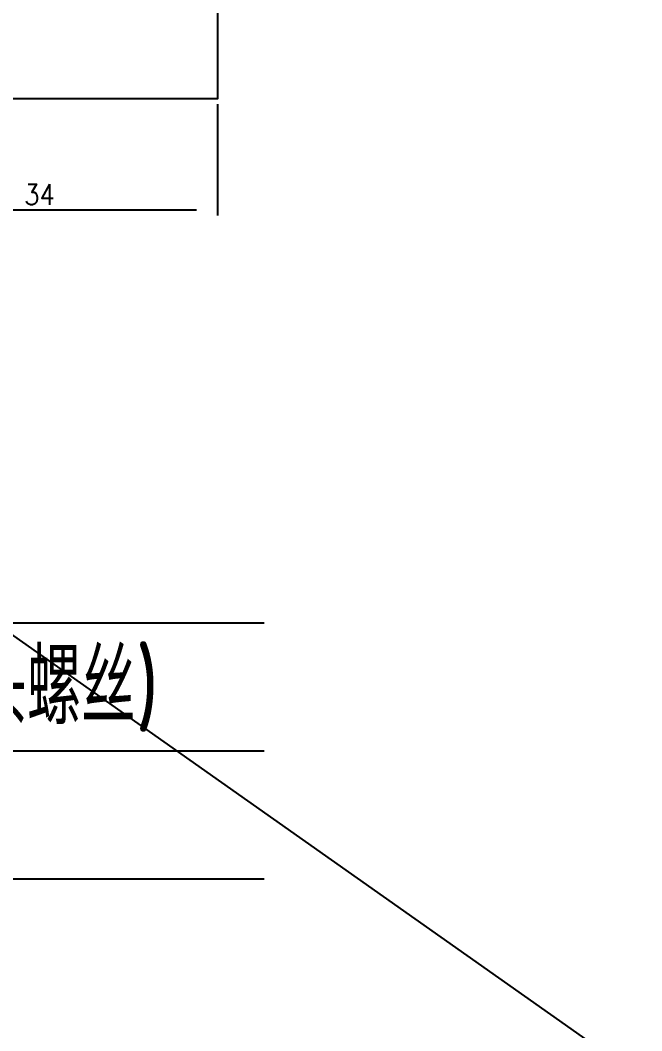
# Model space of a CAD drawing. Header units: millimetres. Extents: x 88508 to 142116, y -5268 to 20283.
# Drawn here: x 98760.8 to 98820.1, y -3028.9 to -2932.4 of the extents above; entities that cross this region are included whole.
import ezdxf

# ---------------------------------------------------------------- set-up
doc = ezdxf.new("R2010")
doc.units = ezdxf.units.MM
for name, color, linetype in [('DIE_P', 2, 'Continuous'), ('DIM', 4, 'Continuous'), ('TEXT', 4, 'Continuous')]:
    doc.layers.add(name, color=color, linetype=linetype)
doc.styles.add('gbenor', font='gbenor.shx', dxfattribs={"bigfont": 'gbcbig.shx'})
doc.styles.get("Standard").update_dxf_attribs({"font": 'txt.shx', "width": 0.85, "bigfont": 'ctxt.shx'})
doc.dimstyles.new('T-2-WX', dxfattribs={"dimtxt": 2, "dimasz": 2, "dimexe": 0.5, "dimexo": 0.5, "dimgap": 0.5, "dimtad": 1, "dimtxsty": 'Standard', "dimblk": 'OPEN30', "dimcen": 0, "dimazin": 3, "dimtfac": 1, "dimtmove": 0, "dimatfit": 3, "dimldrblk": 'OPEN30', "dimlwd": -1, "dimlwe": -1})

# ---------------------------------------------------------------- blocks, each defined once
blk = doc.blocks.new('*D7847')
at = {"layer": 'Defpoints', "color": 0}
for p in [(98745.647, -2939.885), (98779.647, -2939.885), (98745.647, -2950.518)]:
    blk.add_point(p, dxfattribs=at)
at = {"layer": 'DIM', "color": 0}
for p, q in [((98745.647, -2940.385), (98745.647, -2951.018)), ((98779.647, -2940.385), (98779.647, -2951.018)), ((98777.647, -2950.518), (98747.647, -2950.518))]:
    blk.add_line(p, q, dxfattribs=at)
at = {"layer": 'DIM', "color": 0, "insert": (98762.647, -2949.018), "char_height": 2, "attachment_point": 5}
blk.add_mtext('34', dxfattribs=at)
blk = doc.blocks.new('_Open30')

msp = doc.modelspace()

# ---------------------------------------------------------------- linework, layer by layer
at = {"layer": 'DIE_P', "color": 1}
msp.add_line((98539.267, -2835.491), (98888.661, -3081.771), dxfattribs=at)
at = {"layer": 'TEXT', "color": 3}
for p, q in [((98639.738, -2989.922), (98784.082, -2989.922)), ((98639.738, -3002.162), (98784.082, -3002.162)), ((98639.738, -3014.402), (98784.082, -3014.402))]:
    msp.add_line(p, q, dxfattribs=at)
at = {"layer": 'TEXT', "color": 2}
msp.add_lwpolyline([(98745.647, -2929.388), (98719.847, -2929.388), (98719.847, -2872.885), (98779.647, -2872.885), (98779.647, -2939.885), (98745.647, -2939.885)], close=True, dxfattribs=at)

# ---------------------------------------------------------------- texts
at = {"layer": 'TEXT', "color": 4, "style": 'gbenor'}
msp.add_text('   ,正面沉头%%C14.00深40.00mm(内六角平头螺丝)', height=7.2, dxfattribs=at).set_placement((98639.738, -2999.642))

# ---------------------------------------------------------------- dimensions: what is measured, and where the dimension line sits
at = {"layer": 'DIM'}
dim = msp.add_linear_dim(base=(98745.647, -2950.518), p1=(98779.647, -2939.885), p2=(98745.647, -2939.885), dimstyle='T-2-WX', dxfattribs=at)
dim.commit()
dim.dimension.update_dxf_attribs({"geometry": '*D7847', "text_midpoint": (98762.647, -2949.018)})

doc.saveas('drawing.dxf')
